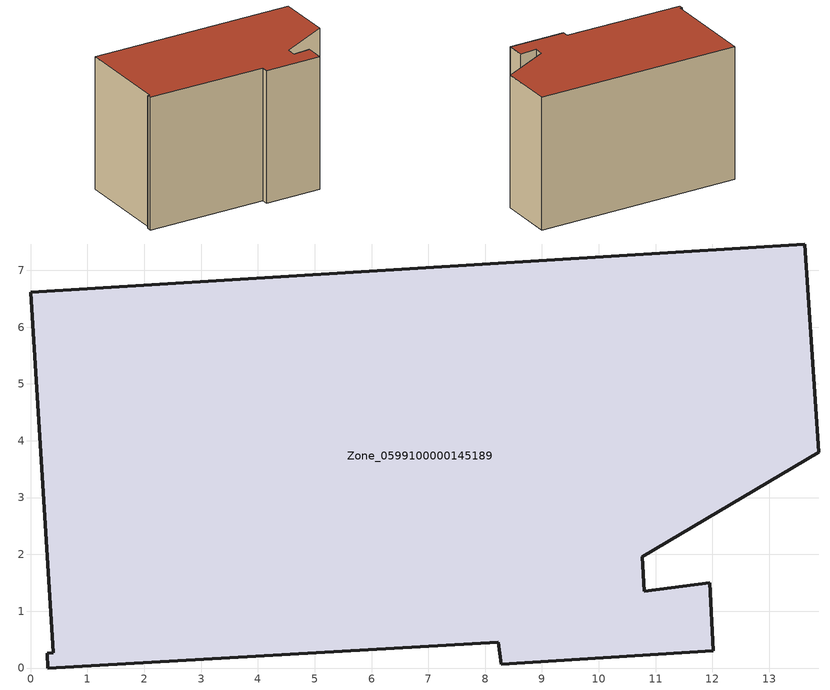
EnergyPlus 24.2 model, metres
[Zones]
Zone_0599100000145189
 floor ground (C_G): 12.01,0.3 8.28,0.07 8.23,0.45 0.3,0 0.29,0.26 0.4,0.27 0,6.61 13.63,7.46 13.87,3.8 10.77,1.96 10.8,1.35 11.96,1.5 z0
 wall outside (C_F): 0,6.61 0.4,0.27 0.29,0.26 0.3,0 8.23,0.45 8.28,0.07 12.01,0.3 11.96,1.5 10.8,1.35 10.77,1.96 13.87,3.8 13.63,7.46 0,6.61 z0:8.88
 roof outside (C_R): 0.3,0 8.23,0.45 8.28,0.07 12.01,0.3 11.96,1.5 10.8,1.35 10.77,1.96 13.87,3.8 13.63,7.46 0,6.61 0.4,0.27 0.29,0.26 z8.88
[BUILDING]
Pand.0599100000145189: North Axis=0; Terrain=City; Loads Convergence Tolerance Value=0.04; Temperature Convergence Tolerance Value=0.4; Solar Distribution=FullExterior; Maximum Number of Warmup Days=25; Minimum Number of Warmup Days=1
[Site:Location]
Rotterdam.The.Hague.AP_ZH_NLD Design_Conditions: Latitude=51.96; Longitude=4.45; Time Zone=1; Elevation=-4.5
[SITE:GROUNDTEMPERATURE:BUILDINGSURFACE]
18, 18, 18, 18, 18, 18, 18, 18, 18, 18, 18, 18
[MATERIAL] Thermal Absorptance=0.9; Solar Absorptance=0.7; Visible Absorptance=0.7
Name | Roughness | Thickness | Conductivity | Density | Specific Heat
G.TC.1946-1964 | MediumSmooth | 0.15 | 1 | 540 | 1210
F.TC.1946-1964 | Rough | 0.3 | 0.857143 | 1920 | 840
R.TC.1946-1964 | MediumRough | 0.2 | 0.235294 | 1500 | 1000
[CONSTRUCTION]
C_G: G.TC.1946-1964
C_F: F.TC.1946-1964
C_R: R.TC.1946-1964
[ZONE]
Zone_0599100000145189: Type=1; Multiplier=1; Ceiling Height=Autocalculate; Volume=Autocalculate; Floor Area=autocalculate; Part of Total Floor Area=Yes
[ZONEINFILTRATION:DESIGNFLOWRATE]
Infil_Zone_0599100000145189: Zone or ZoneList or Space or SpaceList=Zone_0599100000145189; Schedule=AlwaysOn; Design Flow Rate Calculation Method=Flow/Area; Flow Rate per Floor Area=0.003; Constant Term Coefficient=1; Temperature Term Coefficient=0; Velocity Term Coefficient=0; Velocity Squared Term Coefficient=0
[HVACTEMPLATE:ZONE:IDEALLOADSAIRSYSTEM]
Zone_0599100000145189: Maximum Heating Supply Air Temperature=50; Minimum Cooling Supply Air Temperature=13; Maximum Heating Supply Air Humidity Ratio=0.0156; Minimum Cooling Supply Air Humidity Ratio=0.0077; Heating Limit=NoLimit; Cooling Limit=NoLimit; Dehumidification Control Type=ConstantSensibleHeatRatio; Cooling Sensible Heat Ratio=0.7; Dehumidification Setpoint=60; Humidification Control Type=None; Humidification Setpoint=30; Outdoor Air Method=None; Outdoor Air Flow Rate per Person=0.00944; Outdoor Air Flow Rate per Zone Floor Area=0; Outdoor Air Flow Rate per Zone=0; Demand Controlled Ventilation Type=None; Outdoor Air Economizer Type=NoEconomizer; Heat Recovery Type=None; Sensible Heat Recovery Effectiveness=0.7; Latent Heat Recovery Effectiveness=0.65
[ZONECONTROL:THERMOSTAT]
ThermostatControl_Zone_0599100000145189: Zone or ZoneList=Zone_0599100000145189; Control Type Schedule=DualSetpointControlType; Control 1=Thermostat_Zone_0599100000145189; Temperature Difference Between Cutout And Setpoint=0
[THERMOSTATSETPOINT:DUALSETPOINT]
Thermostat_Zone_0599100000145189: Heating Setpoint Temperature Schedule=HeatingSetpoint_Zone_0599100000145189; Cooling Setpoint Temperature Schedule=CoolingSetpoint_Zone_0599100000145189
[SCHEDULE:COMPACT]
HeatingSetpoint_Zone_0599100000145189: Through: 12/31, For: AllDays, Until: 24:00, 21
CoolingSetpoint_Zone_0599100000145189: Through: 12/31, For: AllDays, Until: 24:00, 24
DualSetpointControlType: Through: 12/31, For: AllDays, Until: 24:00, 4
AlwaysOn: Through: 12/31, For: AllDays, Until: 24:00, 1
